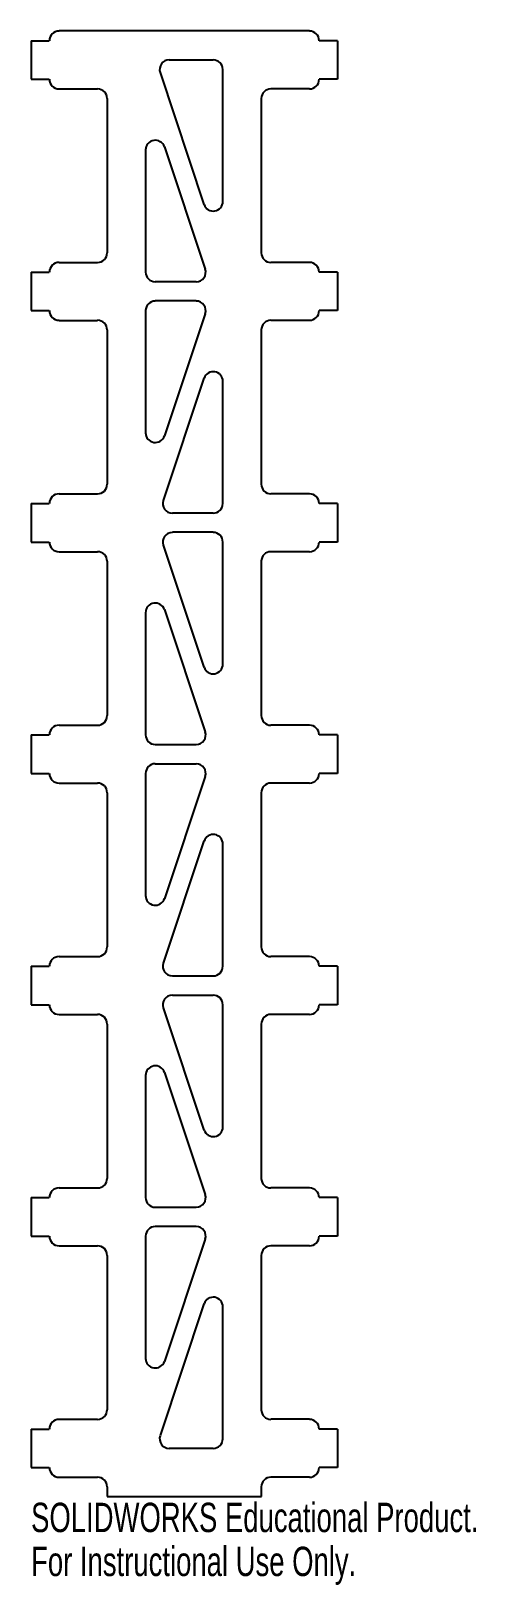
# Model space of a CAD drawing. Header units: inches. Extents: x -1 to 1.9, y -5.4 to 4.7.
import ezdxf

# ---------------------------------------------------------------- set-up
doc = ezdxf.new("R2010")
doc.units = ezdxf.units.IN
doc.header["$MEASUREMENT"] = 0
doc.styles.add('SLDTEXTSTYLE0', font='TXT', dxfattribs={"width": 0.7})

msp = doc.modelspace()

# ---------------------------------------------------------------- linework, layer by layer
at = {"color": 7, "linetype": 'Continuous', "lineweight": 25}
for p, q in [((0.812, 4.688), (-0.812, 4.688)), ((-0.993, 4.625), (-0.875, 4.625)), ((-0.993, 4.625), (-0.993, 4.375)), ((0.993, 4.625), (0.875, 4.625)), ((0.993, 4.625), (0.993, 4.375)), ((-0.097, 4.5), (0.188, 4.5)), ((0.25, 3.583), (0.25, 4.438)), ((-0.993, 4.375), (-0.875, 4.375)), ((-0.157, 4.418), (0.128, 3.563)), ((0.993, 4.375), (0.875, 4.375)), ((-0.812, 4.312), (-0.562, 4.312)), ((-0.5, 4.25), (-0.5, 3.25)), ((0.5, 3.25), (0.5, 4.25)), ((0.812, 4.312), (0.562, 4.312)), ((-0.128, 3.937), (0.136, 3.145)), ((-0.25, 3.125), (-0.25, 3.917)), ((-0.993, 3.125), (-0.875, 3.125)), ((-0.993, 3.125), (-0.993, 2.875)), ((-0.812, 3.188), (-0.562, 3.188)), ((0.812, 3.188), (0.562, 3.188)), ((0.993, 3.125), (0.875, 3.125)), ((0.993, 3.125), (0.993, 2.875)), ((0.077, 3.062), (-0.188, 3.062)), ((0.077, 2.938), (-0.188, 2.938)), ((-0.993, 2.875), (-0.875, 2.875)), ((-0.25, 2.083), (-0.25, 2.875)), ((0.136, 2.855), (-0.128, 2.063)), ((0.993, 2.875), (0.875, 2.875)), ((-0.812, 2.812), (-0.562, 2.812)), ((-0.5, 2.75), (-0.5, 1.75)), ((0.5, 1.75), (0.5, 2.75)), ((0.812, 2.812), (0.562, 2.812)), ((0.128, 2.437), (-0.136, 1.645)), ((0.25, 1.625), (0.25, 2.417)), ((-0.993, 1.625), (-0.875, 1.625)), ((-0.993, 1.625), (-0.993, 1.375)), ((-0.812, 1.688), (-0.562, 1.688)), ((0.812, 1.688), (0.562, 1.688)), ((0.993, 1.625), (0.875, 1.625)), ((0.993, 1.625), (0.993, 1.375)), ((0.188, 1.562), (-0.077, 1.562)), ((0.188, 1.438), (-0.077, 1.438)), ((-0.993, 1.375), (-0.875, 1.375)), ((-0.812, 1.312), (-0.562, 1.312)), ((-0.136, 1.355), (0.128, 0.563)), ((0.25, 0.583), (0.25, 1.375)), ((0.812, 1.312), (0.562, 1.312)), ((0.993, 1.375), (0.875, 1.375)), ((-0.5, 1.25), (-0.5, 0.25)), ((0.5, 0.25), (0.5, 1.25)), ((-0.25, 0.125), (-0.25, 0.917)), ((-0.128, 0.937), (0.136, 0.145)), ((-0.993, 0.125), (-0.875, 0.125)), ((-0.993, 0.125), (-0.993, -0.125)), ((-0.812, 0.188), (-0.562, 0.188)), ((0.812, 0.188), (0.562, 0.188)), ((0.993, 0.125), (0.875, 0.125)), ((0.993, 0.125), (0.993, -0.125)), ((-0.188, 0.062), (0.077, 0.062)), ((-0.188, -0.062), (0.077, -0.062)), ((-0.993, -0.125), (-0.875, -0.125)), ((-0.812, -0.188), (-0.562, -0.188)), ((-0.25, -0.917), (-0.25, -0.125)), ((0.136, -0.145), (-0.128, -0.937)), ((0.812, -0.188), (0.562, -0.188)), ((0.993, -0.125), (0.875, -0.125)), ((-0.5, -0.25), (-0.5, -1.25)), ((0.5, -1.25), (0.5, -0.25)), ((0.128, -0.563), (-0.136, -1.355)), ((0.25, -1.375), (0.25, -0.583)), ((-0.993, -1.375), (-0.875, -1.375)), ((-0.993, -1.375), (-0.993, -1.625)), ((-0.812, -1.312), (-0.562, -1.312)), ((0.812, -1.312), (0.562, -1.312)), ((0.993, -1.375), (0.875, -1.375)), ((0.993, -1.375), (0.993, -1.625)), ((-0.077, -1.438), (0.188, -1.438)), ((-0.077, -1.562), (0.188, -1.562)), ((-0.993, -1.625), (-0.875, -1.625)), ((-0.812, -1.688), (-0.562, -1.688)), ((-0.136, -1.645), (0.128, -2.437)), ((0.25, -2.417), (0.25, -1.625)), ((0.812, -1.688), (0.562, -1.688)), ((0.993, -1.625), (0.875, -1.625)), ((-0.5, -1.75), (-0.5, -2.75)), ((0.5, -2.75), (0.5, -1.75)), ((-0.25, -2.875), (-0.25, -2.083)), ((-0.128, -2.063), (0.136, -2.855)), ((-0.812, -2.812), (-0.562, -2.812)), ((0.812, -2.812), (0.562, -2.812)), ((-0.993, -2.875), (-0.875, -2.875)), ((-0.993, -2.875), (-0.993, -3.125)), ((0.993, -2.875), (0.875, -2.875)), ((0.993, -2.875), (0.993, -3.125)), ((0.077, -2.938), (-0.188, -2.938)), ((0.077, -3.062), (-0.188, -3.062)), ((-0.993, -3.125), (-0.875, -3.125)), ((-0.812, -3.188), (-0.562, -3.188)), ((-0.25, -3.917), (-0.25, -3.125)), ((0.136, -3.145), (-0.128, -3.937)), ((0.812, -3.188), (0.562, -3.188)), ((0.993, -3.125), (0.875, -3.125)), ((-0.5, -3.25), (-0.5, -4.25)), ((0.5, -4.25), (0.5, -3.25)), ((0.128, -3.563), (-0.157, -4.418)), ((0.25, -4.438), (0.25, -3.583)), ((-0.812, -4.312), (-0.562, -4.312)), ((0.812, -4.312), (0.562, -4.312)), ((-0.993, -4.375), (-0.875, -4.375)), ((-0.993, -4.375), (-0.993, -4.625)), ((0.993, -4.375), (0.875, -4.375)), ((0.993, -4.375), (0.993, -4.625)), ((-0.097, -4.5), (0.188, -4.5)), ((-0.993, -4.625), (-0.875, -4.625)), ((0.993, -4.625), (0.875, -4.625)), ((-0.812, -4.688), (-0.562, -4.688)), ((0.812, -4.688), (0.562, -4.688)), ((-0.5, -4.75), (-0.5, -4.812)), ((-0.5, -4.812), (0.5, -4.812)), ((0.5, -4.812), (0.5, -4.75))]:
    msp.add_line(p, q, dxfattribs=at)
for centre, start, end in [((-0.812, 4.625), 90, 180), ((0.812, 4.625), 0, 90), ((-0.097, 4.438), 90, 198.4349), ((0.188, 4.438), 0, 90), ((-0.812, 4.375), 180, 270), ((0.812, 4.375), 270, 0), ((-0.562, 4.25), 0, 90), ((0.562, 4.25), 90, 180), ((-0.188, 3.917), 18.4349, 180), ((0.188, 3.583), 198.4349, 0), ((-0.562, 3.25), 270, 0), ((0.562, 3.25), 180, 270), ((-0.812, 3.125), 90, 180), ((-0.188, 3.125), 180, 270), ((0.077, 3.125), 270, 18.4349), ((0.812, 3.125), 0, 90), ((-0.188, 2.875), 90, 180), ((0.077, 2.875), 341.5651, 90), ((-0.812, 2.875), 180, 270), ((0.812, 2.875), 270, 0), ((-0.562, 2.75), 0, 90), ((0.562, 2.75), 90, 180), ((0.188, 2.417), 0, 161.5651), ((-0.188, 2.083), 180, 341.5651), ((-0.562, 1.75), 270, 0), ((0.562, 1.75), 180, 270), ((-0.812, 1.625), 90, 180), ((-0.077, 1.625), 161.5651, 270), ((0.188, 1.625), 270, 0), ((0.812, 1.625), 0, 90), ((-0.077, 1.375), 90, 198.4349), ((0.188, 1.375), 0, 90), ((-0.812, 1.375), 180, 270), ((-0.562, 1.25), 0, 90), ((0.562, 1.25), 90, 180), ((0.812, 1.375), 270, 0), ((-0.188, 0.917), 18.4349, 180), ((0.188, 0.583), 198.4349, 0), ((-0.562, 0.25), 270, 0), ((0.562, 0.25), 180, 270), ((-0.812, 0.125), 90, 180), ((-0.188, 0.125), 180, 270), ((0.077, 0.125), 270, 18.4349), ((0.812, 0.125), 0, 90), ((-0.188, -0.125), 90, 180), ((0.077, -0.125), 341.5651, 90), ((-0.812, -0.125), 180, 270), ((-0.562, -0.25), 0, 90), ((0.562, -0.25), 90, 180), ((0.812, -0.125), 270, 0), ((0.188, -0.583), 0, 161.5651), ((-0.188, -0.917), 180, 341.5651), ((-0.562, -1.25), 270, 0), ((0.562, -1.25), 180, 270), ((-0.812, -1.375), 90, 180), ((-0.077, -1.375), 161.5651, 270), ((0.188, -1.375), 270, 0), ((0.812, -1.375), 0, 90), ((-0.077, -1.625), 90, 198.4349), ((0.188, -1.625), 0, 90), ((-0.812, -1.625), 180, 270), ((-0.562, -1.75), 0, 90), ((0.562, -1.75), 90, 180), ((0.812, -1.625), 270, 0), ((-0.188, -2.083), 18.4349, 180), ((0.188, -2.417), 198.4349, 0), ((-0.812, -2.875), 90, 180), ((-0.562, -2.75), 270, 0), ((0.562, -2.75), 180, 270), ((0.812, -2.875), 0, 90), ((-0.188, -2.875), 180, 270), ((0.077, -2.875), 270, 18.4349), ((-0.188, -3.125), 90, 180), ((0.077, -3.125), 341.5651, 90), ((-0.812, -3.125), 180, 270), ((-0.562, -3.25), 0, 90), ((0.562, -3.25), 90, 180), ((0.812, -3.125), 270, 0), ((0.188, -3.583), 0, 161.5651), ((-0.188, -3.917), 180, 341.5651), ((-0.812, -4.375), 90, 180), ((-0.562, -4.25), 270, 0), ((0.562, -4.25), 180, 270), ((0.812, -4.375), 0, 90), ((-0.097, -4.438), 161.5651, 270), ((0.188, -4.438), 270, 0), ((-0.812, -4.625), 180, 270), ((0.812, -4.625), 270, 0), ((-0.562, -4.75), 0, 90), ((0.562, -4.75), 90, 180)]:
    msp.add_arc(centre, 0.0625, start, end, dxfattribs=at)

# ---------------------------------------------------------------- texts
at = {"color": 7, "linetype": 'Continuous', "char_height": 0.1903, "attachment_point": 1, "style": 'SLDTEXTSTYLE0'}
for s, insert in [('SOLIDWORKS Educational Product.', (-0.993, -4.853)), ('For Instructional Use Only.', (-0.993, -5.138))]:
    msp.add_mtext(s, dxfattribs=dict(at, insert=insert))

doc.saveas('drawing.dxf')
